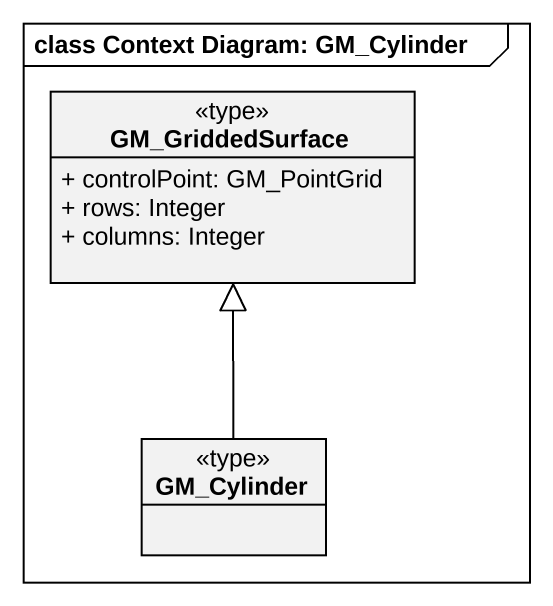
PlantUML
@startuml
mainframe class Context Diagram: GM_Cylinder
hide circle
hide empty members
skinparam classAttributeIconSize 0
class GM_GriddedSurface <<type>> {
  + controlPoint: GM_PointGrid
  + rows: Integer
  + columns: Integer
}
class GM_Cylinder <<type>>
GM_Cylinder -up-|> GM_GriddedSurface
@enduml
